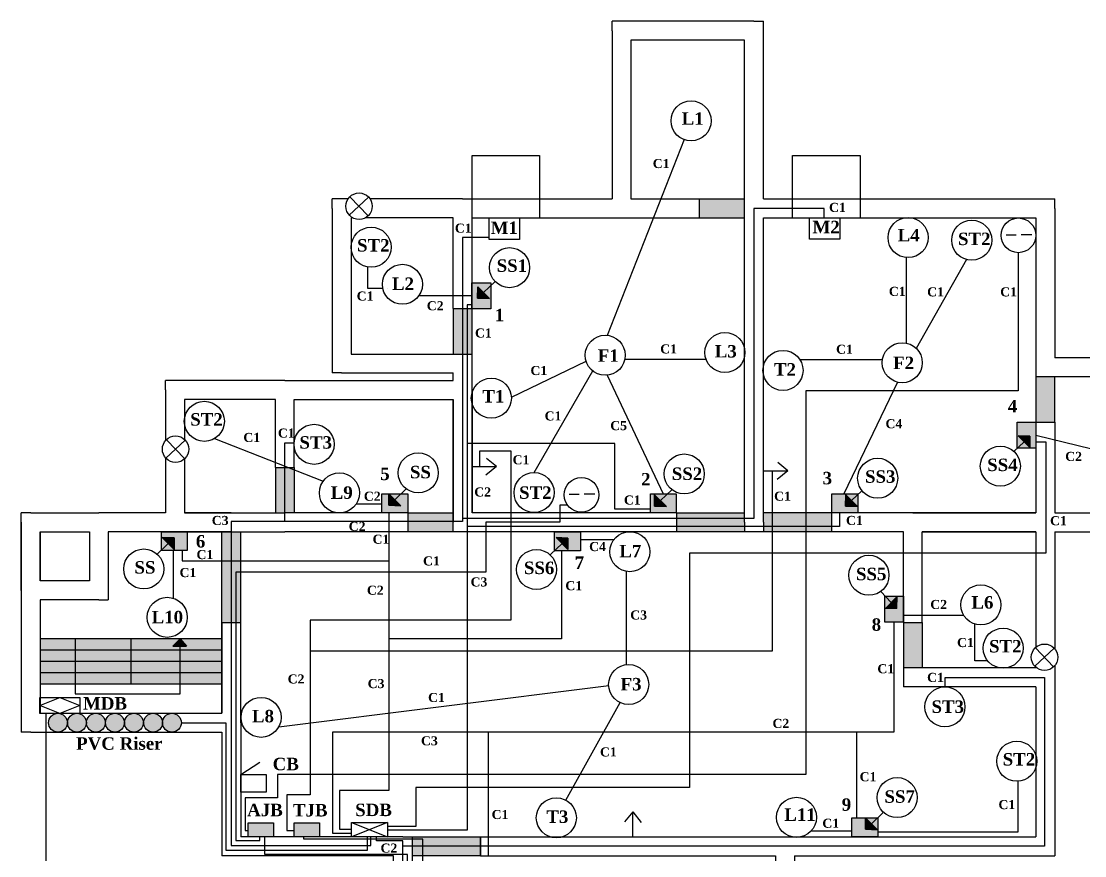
# Model space of a CAD drawing. Header units: inches. Extents: x 2486 to 5464, y -1217 to 422.
# Drawn here: x 3855 to 4417, y -855 to -414 of the extents above; entities that cross this region are included whole.
import ezdxf

# ---------------------------------------------------------------- set-up
doc = ezdxf.new("R2010")
doc.units = ezdxf.units.IN
doc.header["$MEASUREMENT"] = 0

msp = doc.modelspace()

# ---------------------------------------------------------------- hatches: boundary and pattern name
h = msp.add_hatch(color=256)
h.set_gradient(color2=(105, 105, 105), one_color=1, tint=0.41, name='CYLINDER')
h.paths.add_polyline_path([(4237.55, -517.53), (4237.55, -512.53), (4237.55, -507.53), (4213.55, -507.53), (4213.55, -517.53)])
h = msp.add_hatch(color=256)
h.set_gradient(color1=(91, 89, 95), color2=(56, 54, 58), one_color=1, tint=0.22, name='CYLINDER')
h.paths.add_polyline_path([(4093.49, -551.89), (4093.49, -565.59), (4103.4, -565.59), (4103.4, -551.89)])
h = msp.add_hatch(color=256)
h.set_gradient(color1=(189, 189, 189), one_color=1, tint=1, name='CYLINDER')
h.paths.add_polyline_path([(4093.49, -551.89), (4093.49, -565.59), (4103.4, -565.59), (4103.4, -551.89)])
h = msp.add_hatch(color=256)
h.set_gradient(color1=(189, 189, 189), color2=(207, 207, 207), one_color=1, tint=0.81, name='CYLINDER')
h.paths.add_polyline_path([(4103.4, -551.89), (4093.49, -551.89), (4093.49, -565.59), (4103.4, -565.59)])
h = msp.add_hatch(color=256)
h.set_gradient(color1=(161, 161, 161), color2=(105, 105, 105), one_color=1, tint=0.41, name='CYLINDER')
h.paths.add_polyline_path([(4093.49, -551.89), (4093.49, -565.59), (4103.4, -565.59), (4103.4, -551.89)])
h = msp.add_hatch(color=256)
h.set_gradient(color1=(161, 161, 161), color2=(158, 158, 158), one_color=1, tint=0.62, name='CYLINDER')
h.paths.add_polyline_path([(4093.49, -565.59), (4103.4, -565.59), (4103.4, -551.89), (4093.49, -551.89)])
h = msp.add_hatch(color=256)
h.set_gradient(color2=(0, 0, 0), one_color=1)
h.paths.add_polyline_path([(4096.54, -553.94), (4096.49, -559.99), (4102.8, -560.2)])
h = msp.add_hatch(color=256)
h.set_gradient(color2=(105, 105, 105), one_color=1, tint=0.41, name='CYLINDER')
h.paths.add_polyline_path([(4093.55, -565.53), (4083.55, -565.53), (4083.55, -589.53), (4088.55, -589.53), (4093.55, -589.53)])
h = msp.add_hatch(color=256)
h.set_gradient(color2=(105, 105, 105), one_color=1, tint=0.41, name='CYLINDER')
h.paths.add_polyline_path([(4391.55, -625.53), (4401.55, -625.53), (4401.55, -601.53), (4396.55, -601.53), (4391.55, -601.53)])
h = msp.add_hatch(color=256)
h.set_gradient(color1=(91, 89, 95), color2=(56, 54, 58), one_color=1, tint=0.22, name='CYLINDER')
h.paths.add_polyline_path([(4381.68, -625.61), (4381.68, -639.31), (4391.59, -639.31), (4391.59, -625.61)])
h = msp.add_hatch(color=256)
h.set_gradient(color1=(189, 189, 189), one_color=1, tint=1, name='CYLINDER')
h.paths.add_polyline_path([(4381.68, -625.61), (4381.68, -639.31), (4391.59, -639.31), (4391.59, -625.61)])
h = msp.add_hatch(color=256)
h.set_gradient(color1=(189, 189, 189), color2=(207, 207, 207), one_color=1, tint=0.81, name='CYLINDER')
h.paths.add_polyline_path([(4391.59, -625.61), (4381.68, -625.61), (4381.68, -639.31), (4391.59, -639.31)])
h = msp.add_hatch(color=256)
h.set_gradient(color1=(161, 161, 161), color2=(105, 105, 105), one_color=1, tint=0.41, name='CYLINDER')
h.paths.add_polyline_path([(4381.68, -625.61), (4381.68, -639.31), (4391.59, -639.31), (4391.59, -625.61)])
h = msp.add_hatch(color=256)
h.set_gradient(color1=(161, 161, 161), color2=(158, 158, 158), one_color=1, tint=0.62, name='CYLINDER')
h.paths.add_polyline_path([(4381.68, -639.31), (4391.59, -639.31), (4391.59, -625.61), (4381.68, -625.61)])
h = msp.add_hatch(color=256)
h.set_gradient(color2=(0, 0, 0), one_color=1)
h.paths.add_polyline_path([(4388.39, -639.02), (4388.44, -632.96), (4382.13, -632.76)])
h = msp.add_hatch(color=256)
h.set_gradient(color2=(105, 105, 105), one_color=1, tint=0.41, name='CYLINDER')
h.paths.add_polyline_path([(3989.55, -673.53), (3994.55, -673.53), (3999.55, -673.53), (3999.55, -649.53), (3989.55, -649.53)])
h = msp.add_hatch(color=256)
h.set_gradient(color1=(91, 89, 95), color2=(56, 54, 58), one_color=1, tint=0.22, name='CYLINDER')
h.paths.add_polyline_path([(4059.58, -663.54), (4045.89, -663.54), (4045.89, -673.45), (4059.58, -673.45)])
h = msp.add_hatch(color=256)
h.set_gradient(color1=(189, 189, 189), one_color=1, tint=1, name='CYLINDER')
h.paths.add_polyline_path([(4059.58, -663.54), (4045.89, -663.54), (4045.89, -673.45), (4059.58, -673.45)])
h = msp.add_hatch(color=256)
h.set_gradient(color1=(189, 189, 189), color2=(207, 207, 207), one_color=1, tint=0.81, name='CYLINDER')
h.paths.add_polyline_path([(4059.58, -673.45), (4059.58, -663.54), (4045.89, -663.54), (4045.89, -673.45)])
h = msp.add_hatch(color=256)
h.set_gradient(color1=(161, 161, 161), color2=(105, 105, 105), one_color=1, tint=0.41, name='CYLINDER')
h.paths.add_polyline_path([(4059.58, -663.54), (4045.89, -663.54), (4045.89, -673.45), (4059.58, -673.45)])
h = msp.add_hatch(color=256)
h.set_gradient(color1=(161, 161, 161), color2=(158, 158, 158), one_color=1, tint=0.62, name='CYLINDER')
h.paths.add_polyline_path([(4045.89, -663.54), (4045.89, -673.45), (4059.58, -673.45), (4059.58, -663.54)])
h = msp.add_hatch(color=256)
h.set_gradient(color2=(0, 0, 0), one_color=1)
h.paths.add_polyline_path([(4049.57, -663.48), (4049.53, -669.54), (4055.84, -669.75)])
h = msp.add_hatch(color=256)
h.set_gradient(color1=(91, 89, 95), color2=(56, 54, 58), one_color=1, tint=0.22, name='CYLINDER')
h.paths.add_polyline_path([(4201.48, -663.54), (4187.79, -663.54), (4187.79, -673.45), (4201.48, -673.45)])
h = msp.add_hatch(color=256)
h.set_gradient(color1=(189, 189, 189), one_color=1, tint=1, name='CYLINDER')
h.paths.add_polyline_path([(4201.48, -663.54), (4187.79, -663.54), (4187.79, -673.45), (4201.48, -673.45)])
h = msp.add_hatch(color=256)
h.set_gradient(color1=(189, 189, 189), color2=(207, 207, 207), one_color=1, tint=0.81, name='CYLINDER')
h.paths.add_polyline_path([(4201.48, -673.45), (4201.48, -663.54), (4187.79, -663.54), (4187.79, -673.45)])
h = msp.add_hatch(color=256)
h.set_gradient(color1=(161, 161, 161), color2=(105, 105, 105), one_color=1, tint=0.41, name='CYLINDER')
h.paths.add_polyline_path([(4201.48, -663.54), (4187.79, -663.54), (4187.79, -673.45), (4201.48, -673.45)])
h = msp.add_hatch(color=256)
h.set_gradient(color1=(161, 161, 161), color2=(158, 158, 158), one_color=1, tint=0.62, name='CYLINDER')
h.paths.add_polyline_path([(4187.79, -663.54), (4187.79, -673.45), (4201.48, -673.45), (4201.48, -663.54)])
h = msp.add_hatch(color=256)
h.set_gradient(color2=(0, 0, 0), one_color=1)
h.paths.add_polyline_path([(4190.04, -663.96), (4189.99, -670.02), (4196.31, -670.22)])
h = msp.add_hatch(color=256)
h.set_gradient(color1=(91, 89, 95), color2=(56, 54, 58), one_color=1, tint=0.22, name='CYLINDER')
h.paths.add_polyline_path([(4297.42, -663.54), (4283.72, -663.54), (4283.72, -673.45), (4297.42, -673.45)])
h = msp.add_hatch(color=256)
h.set_gradient(color1=(189, 189, 189), one_color=1, tint=1, name='CYLINDER')
h.paths.add_polyline_path([(4297.42, -663.54), (4283.72, -663.54), (4283.72, -673.45), (4297.42, -673.45)])
h = msp.add_hatch(color=256)
h.set_gradient(color1=(189, 189, 189), color2=(207, 207, 207), one_color=1, tint=0.81, name='CYLINDER')
h.paths.add_polyline_path([(4297.42, -673.45), (4297.42, -663.54), (4283.72, -663.54), (4283.72, -673.45)])
h = msp.add_hatch(color=256)
h.set_gradient(color1=(161, 161, 161), color2=(105, 105, 105), one_color=1, tint=0.41, name='CYLINDER')
h.paths.add_polyline_path([(4297.42, -663.54), (4283.72, -663.54), (4283.72, -673.45), (4297.42, -673.45)])
h = msp.add_hatch(color=256)
h.set_gradient(color1=(161, 161, 161), color2=(158, 158, 158), one_color=1, tint=0.62, name='CYLINDER')
h.paths.add_polyline_path([(4283.72, -663.54), (4283.72, -673.45), (4297.42, -673.45), (4297.42, -663.54)])
h = msp.add_hatch(color=256)
h.set_gradient(color2=(0, 0, 0), one_color=1)
h.paths.add_polyline_path([(4291.05, -663.93), (4291, -669.98), (4297.32, -670.19)])
h = msp.add_hatch(color=256)
h.set_gradient(color2=(105, 105, 105), one_color=1, tint=0.41, name='CYLINDER')
h.paths.add_polyline_path([(4059.55, -673.53), (4059.55, -683.53), (4083.55, -683.53), (4083.55, -678.53), (4083.55, -673.53)])
h = msp.add_hatch(color=256)
h.set_gradient(color2=(105, 105, 105), one_color=1, tint=0.41, name='CYLINDER')
h.paths.add_polyline_path([(4201.55, -673.53), (4201.55, -683.53), (4237.55, -683.53), (4237.55, -678.53), (4237.55, -673.53)])
h = msp.add_hatch(color=256)
h.set_gradient(color2=(105, 105, 105), one_color=1, tint=0.41, name='CYLINDER')
h.paths.add_polyline_path([(4247.55, -673.53), (4247.55, -678.53), (4247.55, -683.53), (4283.55, -683.53), (4283.55, -673.53)])
h = msp.add_hatch(color=256)
h.set_gradient(color1=(91, 89, 95), color2=(56, 54, 58), one_color=1, tint=0.22, name='CYLINDER')
h.paths.add_polyline_path([(3942.99, -683.58), (3929.3, -683.58), (3929.3, -693.49), (3942.99, -693.49)])
h = msp.add_hatch(color=256)
h.set_gradient(color1=(189, 189, 189), one_color=1, tint=1, name='CYLINDER')
h.paths.add_polyline_path([(3942.99, -683.58), (3929.3, -683.58), (3929.3, -693.49), (3942.99, -693.49)])
h = msp.add_hatch(color=256)
h.set_gradient(color1=(189, 189, 189), color2=(207, 207, 207), one_color=1, tint=0.81, name='CYLINDER')
h.paths.add_polyline_path([(3942.99, -693.49), (3942.99, -683.58), (3929.3, -683.58), (3929.3, -693.49)])
h = msp.add_hatch(color=256)
h.set_gradient(color1=(161, 161, 161), color2=(105, 105, 105), one_color=1, tint=0.41, name='CYLINDER')
h.paths.add_polyline_path([(3942.99, -683.58), (3929.3, -683.58), (3929.3, -693.49), (3942.99, -693.49)])
h = msp.add_hatch(color=256)
h.set_gradient(color1=(161, 161, 161), color2=(158, 158, 158), one_color=1, tint=0.62, name='CYLINDER')
h.paths.add_polyline_path([(3929.3, -683.58), (3929.3, -693.49), (3942.99, -693.49), (3942.99, -683.58)])
h = msp.add_hatch(color=256)
h.set_gradient(color2=(105, 105, 105), one_color=1, tint=0.41, name='CYLINDER')
h.paths.add_polyline_path([(3961.24, -731.53), (3971.24, -731.53), (3971.24, -683.53), (3961.24, -683.53)])
h = msp.add_hatch(color=256)
h.set_gradient(color1=(91, 89, 95), color2=(56, 54, 58), one_color=1, tint=0.22, name='CYLINDER')
h.paths.add_polyline_path([(4150.87, -683.66), (4137.18, -683.66), (4137.18, -693.57), (4150.87, -693.57)])
h = msp.add_hatch(color=256)
h.set_gradient(color1=(189, 189, 189), one_color=1, tint=1, name='CYLINDER')
h.paths.add_polyline_path([(4150.87, -683.66), (4137.18, -683.66), (4137.18, -693.57), (4150.87, -693.57)])
h = msp.add_hatch(color=256)
h.set_gradient(color1=(189, 189, 189), color2=(207, 207, 207), one_color=1, tint=0.81, name='CYLINDER')
h.paths.add_polyline_path([(4150.87, -693.57), (4150.87, -683.66), (4137.18, -683.66), (4137.18, -693.57)])
h = msp.add_hatch(color=256)
h.set_gradient(color1=(161, 161, 161), color2=(105, 105, 105), one_color=1, tint=0.41, name='CYLINDER')
h.paths.add_polyline_path([(4150.87, -683.66), (4137.18, -683.66), (4137.18, -693.57), (4150.87, -693.57)])
h = msp.add_hatch(color=256)
h.set_gradient(color1=(161, 161, 161), color2=(158, 158, 158), one_color=1, tint=0.62, name='CYLINDER')
h.paths.add_polyline_path([(4137.18, -683.66), (4137.18, -693.57), (4150.87, -693.57), (4150.87, -683.66)])
h = msp.add_hatch(color=256)
h.set_gradient(color2=(0, 0, 0), one_color=1)
h.paths.add_polyline_path([(3936.01, -692.89), (3936.06, -686.83), (3929.74, -686.63)])
h = msp.add_hatch(color=256)
h.set_gradient(color2=(0, 0, 0), one_color=1)
h.paths.add_polyline_path([(4144.18, -692.91), (4144.23, -686.85), (4137.91, -686.65)])
h = msp.add_hatch(color=256)
h.set_gradient(color1=(91, 89, 95), color2=(56, 54, 58), one_color=1, tint=0.22, name='CYLINDER')
h.paths.add_polyline_path([(4311.76, -717.66), (4311.76, -731.36), (4321.67, -731.36), (4321.67, -717.66)])
h = msp.add_hatch(color=256)
h.set_gradient(color1=(189, 189, 189), one_color=1, tint=1, name='CYLINDER')
h.paths.add_polyline_path([(4311.76, -717.66), (4311.76, -731.36), (4321.67, -731.36), (4321.67, -717.66)])
h = msp.add_hatch(color=256)
h.set_gradient(color1=(189, 189, 189), color2=(207, 207, 207), one_color=1, tint=0.81, name='CYLINDER')
h.paths.add_polyline_path([(4321.67, -717.66), (4311.76, -717.66), (4311.76, -731.36), (4321.67, -731.36)])
h = msp.add_hatch(color=256)
h.set_gradient(color1=(161, 161, 161), color2=(105, 105, 105), one_color=1, tint=0.41, name='CYLINDER')
h.paths.add_polyline_path([(4311.76, -717.66), (4311.76, -731.36), (4321.67, -731.36), (4321.67, -717.66)])
h = msp.add_hatch(color=256)
h.set_gradient(color1=(161, 161, 161), color2=(158, 158, 158), one_color=1, tint=0.62, name='CYLINDER')
h.paths.add_polyline_path([(4311.76, -731.36), (4321.67, -731.36), (4321.67, -717.66), (4311.76, -717.66)])
h = msp.add_hatch(color=256)
h.set_gradient(color2=(0, 0, 0), one_color=1)
h.paths.add_polyline_path([(4312.04, -724.12), (4318.09, -724.16), (4318.3, -717.85)])
h = msp.add_hatch(color=256)
h.set_gradient(color2=(105, 105, 105), one_color=1, tint=0.41, name='CYLINDER')
h.paths.add_polyline_path([(4331.55, -731.53), (4321.55, -731.53), (4321.55, -755.53), (4326.55, -755.53), (4331.55, -755.53)])
h = msp.add_hatch(color=256)
h.set_gradient(color1=(137, 29, 226), color2=(217, 183, 246), one_color=1, tint=0.84, name='CYLINDER')
h.paths.add_polyline_path([(3883.74, -746.21), (3883.74, -740.21), (3865.24, -740.21), (3865.24, -746.21)])
h.paths.add_polyline_path([(3913.24, -746.21), (3913.24, -740.21), (3883.74, -740.21), (3883.74, -746.21)])
h.paths.add_polyline_path([(3939.16, -746.21), (3939.16, -744.11), (3935.29, -744.11), (3939.16, -740.21), (3913.24, -740.21), (3913.24, -746.21)])
h.paths.add_polyline_path([(3961.24, -746.21), (3961.24, -740.21), (3939.16, -740.21), (3942.67, -744.11), (3939.16, -744.11), (3939.16, -746.21)])
h = msp.add_hatch(color=256)
h.set_gradient(color2=(0, 0, 0), one_color=1)
h.paths.add_polyline_path([(3939.16, -744.11), (3939.16, -740.21), (3935.29, -744.11)])
h = msp.add_hatch(color=256)
h.set_gradient(color2=(0, 0, 0), one_color=1)
h.paths.add_polyline_path([(3939.16, -744.11), (3942.67, -744.11), (3939.16, -740.21)])
h = msp.add_hatch(color=256)
h.set_gradient(color1=(137, 29, 226), color2=(217, 183, 246), one_color=1, tint=0.84, name='CYLINDER')
h.paths.add_polyline_path([(3913.24, -752.21), (3913.24, -746.21), (3883.74, -746.21), (3883.74, -752.21)])
h.paths.add_polyline_path([(3883.74, -752.21), (3883.74, -746.21), (3865.24, -746.21), (3865.24, -752.21)])
h.paths.add_polyline_path([(3939.16, -752.21), (3939.16, -746.21), (3913.24, -746.21), (3913.24, -752.21)])
h.paths.add_polyline_path([(3961.24, -752.21), (3961.24, -746.21), (3939.16, -746.21), (3939.16, -752.21)])
h = msp.add_hatch(color=256)
h.set_gradient(color1=(137, 29, 226), color2=(217, 183, 246), one_color=1, tint=0.84, name='CYLINDER')
h.paths.add_polyline_path([(3865.24, -752.21), (3865.24, -758.21), (3883.74, -758.21), (3883.74, -752.21)])
h.paths.add_polyline_path([(3883.74, -752.21), (3883.74, -758.21), (3913.24, -758.21), (3913.24, -752.21)])
h.paths.add_polyline_path([(3913.24, -752.21), (3913.24, -758.21), (3939.16, -758.21), (3939.16, -752.21)])
h.paths.add_polyline_path([(3961.24, -758.21), (3961.24, -752.21), (3939.16, -752.21), (3939.16, -758.21)])
h = msp.add_hatch(color=256)
h.set_gradient(color1=(137, 29, 226), color2=(217, 183, 246), one_color=1, tint=0.84, name='CYLINDER')
h.paths.add_polyline_path([(3865.24, -758.21), (3865.24, -764.21), (3883.74, -764.21), (3883.74, -758.21)])
h.paths.add_polyline_path([(3883.74, -758.21), (3883.74, -764.21), (3913.24, -764.21), (3913.24, -758.21)])
h.paths.add_polyline_path([(3913.24, -758.21), (3913.24, -764.21), (3939.16, -764.21), (3939.16, -758.21)])
h.paths.add_polyline_path([(3961.24, -764.21), (3961.24, -758.21), (3939.16, -758.21), (3939.16, -764.21)])
h = msp.add_hatch(color=0)
h.set_gradient(color1=(251, 14, 220), color2=(254, 185, 245), one_color=1, tint=0.86, name='CYLINDER')
h.paths.add_polyline_path([(3869.65, -784.53, 1), (3879.62, -784.53, 0.352335), (3875.71, -779.66), (3873.57, -779.66, 0.352335)])
h = msp.add_hatch(color=0)
h.set_gradient(color1=(251, 14, 220), color2=(254, 185, 245), one_color=1, tint=0.86, name='CYLINDER')
h.paths.add_polyline_path([(3889.66, -784.53, 0.352335), (3885.75, -779.66), (3883.61, -779.66, 0.352335), (3879.69, -784.53, 1)])
h = msp.add_hatch(color=0)
h.set_gradient(color1=(251, 14, 220), color2=(254, 185, 245), one_color=1, tint=0.86, name='CYLINDER')
h.paths.add_polyline_path([(3899.67, -784.53, 1), (3889.7, -784.53, 1)])
h = msp.add_hatch(color=0)
h.set_gradient(color1=(251, 14, 220), color2=(254, 185, 245), one_color=1, tint=0.86, name='CYLINDER')
h.paths.add_polyline_path([(3909.74, -784.53, 1), (3899.77, -784.53, 1)])
h = msp.add_hatch(color=0)
h.set_gradient(color1=(251, 14, 220), color2=(254, 185, 245), one_color=1, tint=0.86, name='CYLINDER')
h.paths.add_polyline_path([(3919.78, -784.53, 1), (3909.81, -784.53, 1)])
h = msp.add_hatch(color=0)
h.set_gradient(color1=(251, 14, 220), color2=(254, 185, 245), one_color=1, tint=0.86, name='CYLINDER')
h.paths.add_polyline_path([(3929.88, -784.53, 1), (3919.91, -784.53, 1)])
h = msp.add_hatch(color=0)
h.set_gradient(color1=(251, 14, 220), color2=(254, 185, 245), one_color=1, tint=0.86, name='CYLINDER')
h.paths.add_polyline_path([(3939.88, -784.53, 1), (3929.91, -784.53, 1)])
h = msp.add_hatch(color=256)
h.set_gradient(color1=(153, 153, 0), color2=(143, 143, 0), one_color=1, tint=0.28)
h.paths.add_polyline_path([(3975.16, -844.94), (3988.49, -844.94), (3988.49, -837.57), (3975.16, -837.57)])
h = msp.add_hatch(color=256)
h.set_gradient(color1=(28, 233, 229), color2=(46, 234, 231), one_color=1, tint=0.55)
h.paths.add_polyline_path([(3975.16, -837.57), (3975.16, -844.94), (3988.49, -844.94), (3988.49, -837.57)])
h = msp.add_hatch(color=256)
h.set_gradient(color1=(153, 153, 0), color2=(143, 143, 0), one_color=1, tint=0.28)
h.paths.add_polyline_path([(3999.48, -844.91), (4012.81, -844.91), (4012.81, -837.54), (3999.48, -837.54)])
h = msp.add_hatch(color=256)
h.set_gradient(color1=(153, 153, 0), color2=(143, 143, 0), one_color=1, tint=0.28)
h.paths.add_polyline_path([(3999.48, -844.91), (4012.81, -844.91), (4012.81, -837.54), (3999.48, -837.54)])
h = msp.add_hatch(color=256)
h.set_gradient(color1=(91, 89, 95), color2=(56, 54, 58), one_color=1, tint=0.22, name='CYLINDER')
h.paths.add_polyline_path([(4307.97, -834.9), (4294.27, -834.9), (4294.27, -844.81), (4307.97, -844.81)])
h = msp.add_hatch(color=256)
h.set_gradient(color1=(189, 189, 189), one_color=1, tint=1, name='CYLINDER')
h.paths.add_polyline_path([(4307.97, -834.9), (4294.27, -834.9), (4294.27, -844.81), (4307.97, -844.81)])
h = msp.add_hatch(color=256)
h.set_gradient(color1=(189, 189, 189), color2=(207, 207, 207), one_color=1, tint=0.81, name='CYLINDER')
h.paths.add_polyline_path([(4307.97, -844.81), (4307.97, -834.9), (4294.27, -834.9), (4294.27, -844.81)])
h = msp.add_hatch(color=256)
h.set_gradient(color1=(161, 161, 161), color2=(105, 105, 105), one_color=1, tint=0.41, name='CYLINDER')
h.paths.add_polyline_path([(4307.97, -834.9), (4294.27, -834.9), (4294.27, -844.81), (4307.97, -844.81)])
h = msp.add_hatch(color=256)
h.set_gradient(color1=(161, 161, 161), color2=(158, 158, 158), one_color=1, tint=0.62, name='CYLINDER')
h.paths.add_polyline_path([(4294.27, -834.9), (4294.27, -844.81), (4307.97, -844.81), (4307.97, -834.9)])
h = msp.add_hatch(color=256)
h.set_gradient(color2=(0, 0, 0), one_color=1)
h.paths.add_polyline_path([(4301.6, -834.85), (4301.55, -840.91), (4307.87, -841.11)])
h = msp.add_hatch(color=256)
h.set_gradient(color2=(105, 105, 105), one_color=1, tint=0.41, name='CYLINDER')
h.paths.add_polyline_path([(4062.01, -844.88), (4062.01, -854.88), (4098.01, -854.88), (4098.01, -844.88)])

# ---------------------------------------------------------------- linework, layer by layer
for p, q in [((4172.55, -413.53), (4167.55, -413.53)), ((4167.55, -418.53), (4167.55, -413.53)), ((4242.55, -413.53), (4172.55, -413.53)), ((4242.55, -413.53), (4247.55, -413.53)), ((4247.55, -418.53), (4247.55, -413.53)), ((4167.55, -418.53), (4167.55, -507.53)), ((4247.55, -507.53), (4247.55, -418.53)), ((4237.55, -423.53), (4177.55, -423.53)), ((4177.55, -423.53), (4177.55, -507.53)), ((4237.55, -512.53), (4237.55, -423.53)), ((4093.55, -517.53), (4093.55, -484.57)), ((4093.55, -484.57), (4129.17, -484.57)), ((4129.17, -484.57), (4129.17, -517.53)), ((4262.99, -517.53), (4262.99, -484.57)), ((4262.99, -484.57), (4298.61, -484.57)), ((4298.61, -484.57), (4298.61, -517.53)), ((4024.55, -507.53), (4019.55, -507.53)), ((4019.55, -512.53), (4019.55, -507.53)), ((4027.94, -507.53), (4024.55, -507.53)), ((4038.85, -506.53), (4028.62, -516.05)), ((4028.93, -506.33), (4038.59, -516.42)), ((4088.55, -507.53), (4039.64, -507.53)), ((4088.55, -507.53), (4167.55, -507.53)), ((4177.55, -507.53), (4213.55, -507.53)), ((4177.55, -507.53), (4213.55, -507.53)), ((4213.55, -507.53), (4213.55, -517.53)), ((4213.55, -507.53), (4237.55, -507.53)), ((4247.55, -507.53), (4396.55, -507.53)), ((4396.55, -507.53), (4401.55, -507.53)), ((4401.55, -512.53), (4401.55, -507.53)), ((4019.55, -512.53), (4019.55, -594.53)), ((4237.55, -678.53), (4237.55, -512.53)), ((4401.55, -512.53), (4401.55, -591.53)), ((4030.53, -517.53), (4029.55, -517.53)), ((4029.55, -517.53), (4029.55, -589.53)), ((4083.55, -517.53), (4037.04, -517.53)), ((4083.55, -565.53), (4083.55, -517.53)), ((4083.55, -565.53), (4083.55, -517.53)), ((4093.55, -517.53), (4213.55, -517.53)), ((4093.55, -565.53), (4093.55, -517.53)), ((4093.55, -565.53), (4093.55, -517.53)), ((4118.56, -517.54), (4118.56, -528.88)), ((4172.55, -517.53), (4213.55, -517.53)), ((4213.55, -517.53), (4237.55, -517.53)), ((4247.55, -517.53), (4391.55, -517.53)), ((4247.55, -678.53), (4247.55, -517.53)), ((4287.96, -517.52), (4287.96, -528.87)), ((4391.55, -517.53), (4391.55, -601.53)), ((4375.79, -526.44), (4381.15, -526.44)), ((4389.36, -526.44), (4383.83, -526.44)), ((4093.49, -551.89), (4103.4, -551.89)), ((4096.49, -559.99), (4096.54, -553.94)), ((4096.54, -553.94), (4102.8, -560.2)), ((4105.63, -551.35), (4099.63, -557.03)), ((4096.49, -559.99), (4102.8, -560.2)), ((4083.55, -565.53), (4093.55, -565.53)), ((4083.55, -565.53), (4083.55, -589.53)), ((4093.55, -589.53), (4093.55, -565.53)), ((4029.55, -589.53), (4088.55, -589.53)), ((4088.55, -589.53), (4093.55, -589.53)), ((4093.55, -673.53), (4093.55, -589.53)), ((4093.55, -594.53), (4093.55, -589.53)), ((4019.55, -594.53), (4019.55, -599.53)), ((4445.12, -591.53), (4401.55, -591.53)), ((4024.55, -599.53), (4019.55, -599.53)), ((4024.55, -599.53), (4083.55, -599.53)), ((4083.55, -603.53), (4083.55, -599.53)), ((4391.55, -596.53), (4391.55, -601.53)), ((3936.55, -603.53), (3931.55, -603.53)), ((3931.55, -608.53), (3931.55, -603.53)), ((3994.55, -603.53), (3936.55, -603.53)), ((3994.55, -603.53), (3999.05, -603.53)), ((3999.05, -603.53), (4009.76, -603.53)), ((4009.76, -603.53), (4083.55, -603.53)), ((4396.55, -601.53), (4391.55, -601.53)), ((4391.55, -601.53), (4391.55, -625.53)), ((4446.52, -601.53), (4396.55, -601.53)), ((4401.55, -625.53), (4401.55, -601.53)), ((3931.55, -608.53), (3931.55, -635.27)), ((4093.55, -608.53), (4093.55, -673.53)), ((3989.55, -613.53), (3941.55, -613.53)), ((3941.55, -613.53), (3941.55, -634.72)), ((3989.55, -649.53), (3989.55, -613.53)), ((3999.55, -613.53), (4000.11, -613.53)), ((3999.55, -649.53), (3999.55, -613.53)), ((4000.11, -613.53), (4008.7, -613.53)), ((4008.7, -613.53), (4083.55, -613.53)), ((4083.55, -678.53), (4083.55, -613.53)), ((4083.55, -613.53), (4083.55, -678.53)), ((4381.68, -625.61), (4391.59, -625.61)), ((4391.55, -625.53), (4391.55, -673.53)), ((4391.55, -625.53), (4391.55, -673.53)), ((4391.55, -625.53), (4401.55, -625.53)), ((4401.55, -625.53), (4401.55, -673.53)), ((4401.55, -625.53), (4401.55, -673.53)), ((3941.88, -635.05), (3931.65, -644.56)), ((3931.96, -634.84), (3941.63, -644.93)), ((4388.39, -639.02), (4382.13, -632.76)), ((4388.44, -632.96), (4382.13, -632.76)), ((4388.44, -632.96), (4388.39, -639.02)), ((4379.93, -641.01), (4385.3, -635.93)), ((3931.55, -644.45), (3931.55, -673.53)), ((3941.55, -645), (3941.55, -673.53)), ((4106.48, -649.06), (4101.23, -644.72)), ((3989.55, -649.53), (3999.55, -649.53)), ((3989.55, -649.53), (3989.55, -673.53)), ((3999.55, -649.53), (3999.55, -673.53)), ((4093.55, -649.06), (4106.48, -649.06)), ((4106.48, -649.06), (4100.86, -653.58)), ((4247.55, -651.3), (4260.48, -651.3)), ((4260.48, -651.3), (4254.86, -655.82)), ((4260.48, -651.3), (4255.23, -646.96)), ((4058.67, -660.89), (4052.67, -666.57)), ((4199.14, -661.37), (4193.13, -667.05)), ((4299.64, -661.82), (4294.14, -667.01)), ((4049.53, -669.54), (4049.57, -663.48)), ((4049.57, -663.48), (4055.84, -669.75)), ((4059.58, -663.54), (4059.58, -673.45)), ((4144.83, -663.7), (4150.2, -663.7)), ((4158.41, -663.7), (4152.88, -663.7)), ((4189.99, -670.02), (4190.04, -663.96)), ((4190.04, -663.96), (4196.31, -670.22)), ((4201.48, -663.54), (4201.48, -673.45)), ((4291, -669.98), (4291.05, -663.93)), ((4291.05, -663.93), (4297.32, -670.19)), ((4297.42, -663.54), (4297.42, -673.45)), ((3855.24, -678.53), (3855.24, -673.53)), ((3860.24, -673.53), (3855.24, -673.53)), ((3860.24, -673.53), (3896.24, -673.53)), ((3931.55, -673.53), (3896.24, -673.53)), ((3941.55, -673.53), (3994.55, -673.53)), ((3966.24, -673.53), (3941.55, -673.53)), ((4059.55, -673.53), (3994.55, -673.53)), ((4049.53, -669.54), (4055.84, -669.75)), ((4059.55, -673.53), (4059.55, -683.53)), ((4059.55, -673.53), (4083.55, -673.53)), ((4201.55, -673.53), (4093.55, -673.53)), ((4189.99, -670.02), (4196.31, -670.22)), ((4201.55, -673.53), (4201.55, -683.53)), ((4201.55, -673.53), (4237.55, -673.53)), ((4283.55, -673.53), (4247.55, -673.53)), ((4391.55, -673.53), (4283.55, -673.53)), ((4283.55, -673.53), (4283.55, -683.53)), ((4291, -669.98), (4297.32, -670.19)), ((4326.55, -673.53), (4391.55, -673.53)), ((4401.55, -673.53), (4455.55, -673.53)), ((3855.24, -678.53), (3855.24, -784.53)), ((3855.24, -714.53), (3855.24, -678.53)), ((4083.55, -683.53), (4083.55, -678.53)), ((4237.55, -678.53), (4237.55, -683.53)), ((4247.55, -678.53), (4247.55, -683.53)), ((3865.24, -683.53), (3865.24, -709.53)), ((3865.24, -709.53), (3865.24, -683.53)), ((3865.24, -683.53), (3891.24, -683.53)), ((3891.24, -683.53), (3891.24, -709.53)), ((3966.24, -683.53), (3901.24, -683.53)), ((3901.24, -683.53), (3901.24, -714.53)), ((3936.55, -683.53), (3994.55, -683.53)), ((3942.99, -683.58), (3942.99, -693.49)), ((3961.24, -731.53), (3961.24, -683.53)), ((3971.24, -731.53), (3971.24, -683.53)), ((4059.55, -683.53), (3994.55, -683.53)), ((4083.55, -683.53), (4059.55, -683.53)), ((4088.55, -683.53), (4083.55, -683.53)), ((4201.55, -683.53), (4088.55, -683.53)), ((4150.87, -683.66), (4150.87, -693.57)), ((4237.55, -683.53), (4201.55, -683.53)), ((4242.91, -683.53), (4237.55, -683.53)), ((4283.55, -683.53), (4242.91, -683.53)), ((4321.55, -683.53), (4283.55, -683.53)), ((4321.55, -731.53), (4321.55, -683.53)), ((4391.55, -683.53), (4331.55, -683.53)), ((4331.55, -731.53), (4331.55, -683.53)), ((4331.55, -683.53), (4391.55, -683.53)), ((4391.55, -683.53), (4391.55, -744.68)), ((4401.55, -683.53), (4401.55, -745.5)), ((4401.55, -683.53), (4460.55, -683.53)), ((3927.06, -695.34), (3932.92, -689.8)), ((3936.01, -692.89), (3929.74, -686.63)), ((3936.06, -686.83), (3929.74, -686.63)), ((3936.06, -686.83), (3936.01, -692.89)), ((4135.08, -695.5), (4141.09, -689.82)), ((4144.18, -692.91), (4137.91, -686.65)), ((4144.23, -686.85), (4137.91, -686.65)), ((4144.23, -686.85), (4144.18, -692.91)), ((3891.24, -709.53), (3865.24, -709.53)), ((3865.24, -719.53), (3865.24, -779.53)), ((3896.24, -719.53), (3865.24, -719.53)), ((3896.24, -719.53), (3901.24, -719.53)), ((3901.24, -714.53), (3901.24, -719.53)), ((4309.55, -715.12), (4315.13, -721.02)), ((4311.76, -717.66), (4321.67, -717.66)), ((4312.04, -724.12), (4318.3, -717.85)), ((4318.09, -724.16), (4318.3, -717.85)), ((4318.09, -724.16), (4312.04, -724.12)), ((3961.24, -731.53), (3961.24, -779.53)), ((3961.24, -731.53), (3961.24, -779.53)), ((3961.24, -779.53), (3961.24, -731.53)), ((3961.24, -731.53), (3971.24, -731.53)), ((3971.24, -784.53), (3971.24, -731.53)), ((4321.55, -731.53), (4331.55, -731.53)), ((4321.55, -731.53), (4321.55, -765.53)), ((4331.55, -731.53), (4331.55, -755.53)), ((3961.24, -740.21), (3865.24, -740.21)), ((3883.74, -740.21), (3883.74, -769.19)), ((3913.24, -740.21), (3913.24, -764.21)), ((3939.16, -740.21), (3935.29, -744.11)), ((3939.16, -769.19), (3939.16, -740.21)), ((3939.16, -740.21), (3942.67, -744.11)), ((3961.24, -746.21), (3865.24, -746.21)), ((3935.29, -744.11), (3942.67, -744.11)), ((4401.22, -745.12), (4390.98, -754.63)), ((4391.3, -744.91), (4400.96, -755.01)), ((3961.24, -752.21), (3865.24, -752.21)), ((3961.24, -758.21), (3865.24, -758.21)), ((4326.55, -755.53), (4321.55, -755.53)), ((4391.55, -755.53), (4326.55, -755.53)), ((4391.55, -755.19), (4391.55, -755.53)), ((4401.55, -754.37), (4401.55, -760.53)), ((3961.24, -764.21), (3865.24, -764.21)), ((4401.55, -760.59), (4401.55, -849.88)), ((3883.74, -769.19), (3939.16, -769.19)), ((4326.55, -765.53), (4321.55, -765.53)), ((4391.55, -765.53), (4326.55, -765.53)), ((4391.55, -765.53), (4391.55, -844.88)), ((3865.12, -775.43), (3875.69, -771.21)), ((3875.69, -779.66), (3865.12, -775.43)), ((3875.69, -771.21), (3886.27, -775.43)), ((3886.27, -775.43), (3875.69, -779.66)), ((3865.24, -779.53), (3961.24, -779.53)), ((3855.24, -784.53), (3855.24, -789.53)), ((3971.24, -784.59), (3971.24, -844.88)), ((3860.24, -789.53), (3855.24, -789.53)), ((3860.24, -789.53), (3961.24, -789.53)), ((3961.24, -789.53), (3961.24, -849.88)), ((3971.36, -811.91), (3981.4, -805.4)), ((4178.49, -831.74), (4174.15, -836.99)), ((4178.49, -844.77), (4178.49, -831.74)), ((4178.49, -831.74), (4183.01, -837.36)), ((4029.74, -837.23), (4048.92, -844.89)), ((4048.92, -837.23), (4029.74, -844.89)), ((4301.55, -840.91), (4301.6, -834.85)), ((4301.6, -834.85), (4307.87, -841.11)), ((4310.7, -832.26), (4304.69, -837.94)), ((4307.97, -834.9), (4307.97, -844.81)), ((4301.55, -840.91), (4307.87, -841.11)), ((4057.01, -844.88), (3971.24, -844.88)), ((4057.01, -844.88), (4062.01, -844.88)), ((4062.01, -854.88), (4062.01, -844.88)), ((4062.01, -844.88), (4098.01, -844.88)), ((4098.01, -844.88), (4259.01, -844.88)), ((4098.01, -854.88), (4098.01, -844.88)), ((4098.01, -844.88), (4098.01, -854.88)), ((4259.01, -844.88), (4391.55, -844.88)), ((3961.24, -849.88), (3961.24, -854.88)), ((4401.55, -849.88), (4401.55, -854.88)), ((3966.24, -854.88), (3961.24, -854.88)), ((4052.01, -854.88), (3966.24, -854.88)), ((4052.01, -1051.88), (4052.01, -854.88)), ((4062.01, -1046.88), (4062.01, -854.88)), ((4098.01, -854.88), (4062.01, -854.88)), ((4098.01, -854.88), (4254.01, -854.88)), ((4254.01, -854.88), (4254.01, -1046.88)), ((4264.01, -854.88), (4264.01, -1051.88)), ((4264.01, -854.88), (4396.55, -854.88)), ((4396.55, -854.88), (4401.55, -854.88))]:
    msp.add_line(p, q)
at = {"color": 1}
for p, q in [((4205.59, -476.12), (4164.93, -579.66)), ((4322.99, -538.48), (4322.99, -583.76)), ((4354.83, -539.51), (4328.38, -586.63)), ((4038.35, -543.48), (4038.35, -554.78)), ((4038.35, -554.78), (4046.32, -554.78)), ((4049.01, -554.78), (4049.03, -554.78)), ((4065.48, -558.57), (4093.55, -558.57)), ((4114.31, -612.44), (4153.78, -593.25)), ((4217.29, -592.49), (4174.25, -592.49)), ((4266.77, -592.42), (4310.47, -592.42)), ((4126.39, -652.22), (4157.29, -598.46)), ((4164.96, -600.73), (4194.6, -663.54)), ((4318.36, -604.42), (4290.1, -663.54)), ((3957.47, -634.21), (4014.86, -656.76)), ((4421.2, -639.88), (4391.55, -632.57)), ((4032.3, -668.77), (4045.89, -668.77)), ((4168.48, -687.74), (4150.87, -687.74)), ((3935.67, -718.73), (3935.67, -693.49)), ((4175.14, -753.81), (4175.14, -704.52)), ((4353.52, -727.86), (4321.55, -727.86)), ((4359.29, -751.82), (4359.29, -732.33)), ((4366.1, -751.82), (4359.29, -751.82)), ((3991.34, -786.68), (4165.75, -764.81)), ((4143.18, -825.55), (4171.85, -773.93)), ((3971.24, -784.59), (3971.24, -844.88)), ((4382.28, -842.17), (4382.28, -815.47)), ((4272.81, -841.78), (4294.27, -841.78)), ((4307.97, -842.17), (4382.28, -842.17))]:
    msp.add_line(p, q, dxfattribs=at)
at = {"color": 5}
for p, q in [((4279.58, -512.51), (4242.57, -512.51)), ((4242.57, -512.51), (4242.57, -676.61)), ((4279.58, -517.53), (4279.58, -512.51)), ((4102.49, -527.82), (4088.48, -527.82)), ((4088.48, -527.82), (4088.48, -678.19)), ((3999.55, -636.74), (3994.31, -636.74)), ((3994.31, -636.74), (3994.31, -678.19)), ((4088.48, -678.19), (3966.25, -678.19)), ((3966.25, -678.19), (3966.25, -849.54)), ((4242.57, -676.61), (4088.48, -676.61)), ((4343.69, -765.56), (4343.69, -760.55)), ((4343.69, -760.55), (4396.07, -760.55)), ((4396.07, -760.55), (4396.07, -849.83)), ((4040, -849.54), (4040, -844.88)), ((4043.08, -847.08), (4043.08, -844.88)), ((4057.01, -847.08), (4043.08, -847.08)), ((4057.01, -849.7), (4057.01, -847.08)), ((3966.25, -849.54), (4040, -849.54)), ((4057.01, -1051.61), (4057.01, -849.7)), ((4396.07, -849.83), (4057.01, -849.83))]:
    msp.add_line(p, q, dxfattribs=at)
at = {"color": 4}
for p, q in [((4382.13, -535.93), (4382.13, -609.01)), ((4382.13, -609.01), (4269.92, -609.01)), ((4269.92, -609.01), (4269.92, -811.89)), ((4144.01, -669.48), (4140.01, -669.48)), ((4140.01, -669.48), (4140.01, -678.53)), ((4140.01, -678.53), (4100.75, -678.53)), ((4100.75, -678.53), (4100.75, -704.89)), ((4100.75, -704.89), (3968.61, -704.89)), ((3968.61, -704.89), (3968.61, -846.88)), ((4269.92, -811.89), (3990.71, -811.89)), ((3990.71, -811.89), (3990.71, -824.21)), ((3990.71, -824.21), (3973.59, -824.21)), ((3973.59, -824.21), (3973.59, -841.6)), ((3973.59, -841.6), (3975.16, -841.6)), ((3968.61, -846.88), (3981.41, -846.88)), ((3981.41, -846.88), (3981.41, -844.88)), ((3983.96, -854.22), (3983.96, -844.88)), ((4059.41, -854.22), (3983.96, -854.22)), ((4059.41, -1020.29), (4059.41, -854.22))]:
    msp.add_line(p, q, dxfattribs=at)
at = {"color": 2}
for p, q in [((4093.55, -563.56), (4091.03, -563.56)), ((4091.03, -563.56), (4091.03, -841.46)), ((4169.06, -636.78), (4091.03, -636.78)), ((4169.06, -671.55), (4169.06, -636.78)), ((4391.55, -636.06), (4396.78, -636.06)), ((4396.78, -636.06), (4396.78, -694.89)), ((4049.47, -673.45), (4049.47, -820.47)), ((4187.79, -671.55), (4169.06, -671.55)), ((4287.79, -673.45), (4287.79, -680.72)), ((4287.79, -680.72), (4091.03, -680.72)), ((3940.38, -693.49), (3940.38, -698.95)), ((4140.78, -693.57), (4140.78, -740.1)), ((4396.78, -694.89), (4208.5, -694.89)), ((4208.5, -694.89), (4208.5, -818.82)), ((3940.38, -698.95), (4049.47, -698.95)), ((4316.44, -731.36), (4316.44, -789.48)), ((4140.78, -740.1), (4049.47, -740.1)), ((4316.44, -789.48), (4019.76, -789.48)), ((4019.76, -789.48), (4019.76, -842.89)), ((4102.17, -854.92), (4102.17, -789.48)), ((4296.96, -834.9), (4296.96, -789.48)), ((4049.47, -820.47), (4023.53, -820.47)), ((4023.53, -820.47), (4023.53, -840.8)), ((4208.5, -818.82), (4063.79, -818.82)), ((4063.79, -818.82), (4063.79, -839.39)), ((4019.76, -842.89), (4029.74, -842.89)), ((4023.53, -840.8), (4029.74, -840.8)), ((4063.79, -839.39), (4048.92, -839.39)), ((4091.03, -841.46), (4048.92, -841.46))]:
    msp.add_line(p, q, dxfattribs=at)
at = {"color": 54}
for p, q in [((4097.57, -649.06), (4097.57, -640.78)), ((4097.57, -640.78), (4113.98, -640.78)), ((4113.98, -640.78), (4113.98, -730.22)), ((4252.24, -651.3), (4252.24, -746.61)), ((4113.98, -730.22), (4008.04, -730.22)), ((4008.04, -730.22), (4008.04, -822.64)), ((4252.24, -746.61), (4008.04, -746.61)), ((4008.04, -822.64), (3995.61, -822.64)), ((3995.61, -822.64), (3995.61, -841.52)), ((3995.61, -841.52), (3999.48, -841.52)), ((4004.55, -846.21), (4004.55, -844.88)), ((4067.49, -846.21), (4004.55, -846.21)), ((4067.49, -947.44), (4067.49, -846.21))]:
    msp.add_line(p, q, dxfattribs=at)
at = {"color": 3}
msp.add_line((3868.37, -1147.33), (3868.37, -779.53), dxfattribs=at)
at = {"color": 6}
for p, q in [((3963.53, -784.75), (3939.87, -784.75)), ((3963.53, -852.06), (3963.53, -784.75)), ((4038.05, -844.88), (4038.05, -852.06)), ((4038.05, -852.06), (3963.53, -852.06))]:
    msp.add_line(p, q, dxfattribs=at)
for points in [[(4118.56, -528.88), (4102.49, -528.88), (4102.49, -517.54), (4118.56, -517.54)], [(4287.96, -528.87), (4271.9, -528.87), (4271.9, -517.52), (4287.96, -517.52)], [(4103.4, -551.89), (4103.4, -565.59), (4093.49, -565.59), (4093.49, -551.89)], [(4391.59, -625.61), (4391.59, -639.31), (4381.68, -639.31), (4381.68, -625.61)], [(4059.58, -673.45), (4045.89, -673.45), (4045.89, -663.54), (4059.58, -663.54)], [(4201.48, -673.45), (4187.79, -673.45), (4187.79, -663.54), (4201.48, -663.54)], [(4297.42, -673.45), (4283.72, -673.45), (4283.72, -663.54), (4297.42, -663.54)], [(3942.99, -693.49), (3929.3, -693.49), (3929.3, -683.58), (3942.99, -683.58)], [(4150.87, -693.57), (4137.18, -693.57), (4137.18, -683.66), (4150.87, -683.66)], [(4321.67, -717.66), (4321.67, -731.36), (4311.76, -731.36), (4311.76, -717.66)], [(4307.97, -844.81), (4294.27, -844.81), (4294.27, -834.9), (4307.97, -834.9)]]:
    msp.add_lwpolyline(points)
for points in [[(3865.12, -771.21), (3886.27, -771.21), (3886.27, -779.66), (3865.12, -779.66)], [(3971.36, -811.91), (3984.66, -811.91), (3984.66, -821.3), (3971.36, -821.3)], [(3975.16, -837.57), (3988.49, -837.57), (3988.49, -844.94), (3975.16, -844.94)], [(3999.48, -837.54), (4012.81, -837.54), (4012.81, -844.91), (3999.48, -844.91)], [(3999.48, -837.54), (4012.81, -837.54), (4012.81, -844.91), (3999.48, -844.91)], [(4029.74, -837.23), (4048.92, -837.23), (4048.92, -844.89), (4029.74, -844.89)]]:
    msp.add_lwpolyline(points, close=True)
for centre, radius in [((4209.32, -466.21), 10.59), ((4033.79, -511.35), 6.99), ((4040.2, -533.05), 10.59), ((4324.01, -527.94), 10.59), ((4357.68, -529.32), 10.59), ((4382.33, -526.76), 9.17), ((4113.37, -543.85), 10.59), ((4056.7, -552.66), 10.59), ((4227.19, -588.74), 10.59), ((4163.91, -590.2), 10.59), ((4320.92, -594.14), 10.59), ((4257.91, -598.22), 10.59), ((4103.74, -612.89), 10.59), ((3952.02, -625.13), 10.59), ((4010.01, -637.3), 10.59), ((3936.82, -639.86), 6.99), ((4372.8, -648.83), 10.59), ((4065.07, -652.38), 10.59), ((4205.71, -652.97), 10.59), ((4307.94, -655.25), 10.59), ((4023.42, -662.99), 10.59), ((4126.3, -662.8), 10.59), ((4151.38, -664.03), 9.17), ((4176.95, -694.09), 10.59), ((3919.99, -703.22), 10.59), ((4127.59, -703.5), 10.59), ((4303.32, -706.56), 10.59), ((4362.49, -722.24), 10.59), ((3932.42, -728.81), 10.59), ((4374.28, -745.1), 10.59), ((4396.16, -749.93), 6.99), ((4176.33, -764.33), 10.59), ((4343.48, -776.15), 10.59), ((3981.99, -781.71), 10.59), ((4381.5, -804.91), 10.59), ((4318.25, -824.15), 10.59), ((4138.09, -834.83), 10.59), ((4265.03, -834.59), 10.59)]:
    msp.add_circle(centre, radius)
at = {"color": 0}
for centre in [(3874.64, -784.53), (3884.68, -784.53), (3894.68, -784.53), (3904.75, -784.53), (3914.79, -784.53), (3924.9, -784.53), (3934.89, -784.53)]:
    msp.add_circle(centre, 4.99, dxfattribs=at)

# ---------------------------------------------------------------- texts
at = {"color": 1, "attachment_point": 1}
for s, insert, char_height in [('{\\fTimes New Roman|b1|i0|c0|p18;\\C256;L1}', (4204.34, -461.7), 6.6), ('{\\fTimes New Roman|b1|i0|c0|p18;C1}', (4189.06, -486.37), 4.8), ('{\\fTimes New Roman|b1|i0|c0|p18;\\C5;C1}', (4282.24, -509.58), 4.8), ('{\\fTimes New Roman|b1|i0|c0|p18;\\C5;C1}', (4084.46, -520.54), 4.8), ('{\\fTimes New Roman|b1|i0|c0|p18;\\C256;M1}', (4103.38, -519.46), 6.6), ('{\\fTimes New Roman|b1|i0|c0|p18;\\C256;M2}', (4273.5, -519.07), 6.6), ('{\\fTimes New Roman|b1|i0|c0|p18;\\C256;L4}', (4318.51, -523.36), 6.6), ('{\\fTimes New Roman|b1|i0|c0|p18;\\C256;ST2}', (4350.4, -525.33), 6.6), ('{\\fTimes New Roman|b1|i0|c0|p18;\\C256;ST2}', (4032.74, -528.74), 6.6), ('{\\fTimes New Roman|b1|i0|c0|p18;\\C256;SS1}', (4106.55, -539.47), 6.6), ('{\\fTimes New Roman|b1|i0|c0|p18;\\C256;L2}', (4051.21, -549.06), 6.6), ('{\\fTimes New Roman|b1|i0|c0|p18;C1}', (4032.56, -556.47), 4.8), ('{\\fTimes New Roman|b1|i0|c0|p18;C1}', (4313.87, -553.99), 4.8), ('{\\fTimes New Roman|b1|i0|c0|p18;C1}', (4334.11, -554.26), 4.8), ('{\\fTimes New Roman|b1|i0|c0|p18;\\C4;C1}', (4372.72, -554.26), 4.8), ('{\\fTimes New Roman|b1|i0|c0|p18;C2}', (4069.61, -561.59), 4.8), ('{\\fTimes New Roman|b1|i0|c0|p18;\\C2;C1}', (4095.09, -576.01), 4.8), ('{\\fTimes New Roman|b1|i0|c0|p18;C1}', (4193, -584.44), 4.8), ('{\\fTimes New Roman|b1|i0|c0|p18;C1}', (4285.96, -584.61), 4.8), ('{\\fTimes New Roman|b1|i0|c0|p18;\\C256;F1}', (4160.02, -587.06), 6.6), ('{\\fTimes New Roman|b1|i0|c0|p18;\\C256;L3}', (4221.82, -584.77), 6.6), ('{\\fTimes New Roman|b1|i0|c0|p18;C1}', (4124.41, -595.86), 4.8), ('{\\fTimes New Roman|b1|i0|c0|p18;\\C256;T2}', (4253.11, -594.35), 6.6), ('{\\fTimes New Roman|b1|i0|c0|p18;\\C256;F2}', (4316.12, -590.92), 6.6), ('{\\fTimes New Roman|b1|i0|c0|p18;\\C256;T1}', (4098.95, -608.59), 6.6), ('{\\fTimes New Roman|b1|i0|c0|p18;\\C256;ST2}', (3944.56, -620.81), 6.6), ('{\\fTimes New Roman|b1|i0|c0|p18;C1}', (4131.9, -619.88), 4.8), ('{\\fTimes New Roman|b1|i0|c0|p18;C4}', (4312.08, -624), 4.8), ('{\\fTimes New Roman|b1|i0|c0|p18;\\C5;C1}', (3990.92, -628.95), 4.8), ('{\\fTimes New Roman|b1|i0|c0|p18;C5}', (4166.59, -625), 4.8), ('{\\fTimes New Roman|b1|i0|c0|p18;C1}', (3972.64, -631.25), 4.8), ('{\\fTimes New Roman|b1|i0|c0|p18;\\C256;ST3}', (4002.3, -632.99), 6.6), ('{\\fTimes New Roman|b1|i0|c0|p18;\\C54;C1}', (4114.98, -643.08), 4.8), ('{\\fTimes New Roman|b1|i0|c0|p18;\\C256;SS4}', (4365.85, -644.86), 6.6), ('{\\fTimes New Roman|b1|i0|c0|p18;C2}', (4407.08, -641.28), 4.8), ('{\\fTimes New Roman|b1|i0|c0|p18;\\C256;SS}', (4060.7, -648.67), 6.6), ('{\\fTimes New Roman|b1|i0|c0|p18;\\C256;SS2}', (4199.13, -649.55), 6.6), ('{\\fTimes New Roman|b1|i0|c0|p18;\\C256;SS3}', (4301.27, -651.03), 6.6), ('{\\fTimes New Roman|b1|i0|c0|p18;\\C256;L9}', (4018.81, -659.53), 6.6), ('{\\fTimes New Roman|b1|i0|c0|p18;C2}', (4036.34, -662.35), 4.8), ('{\\fTimes New Roman|b1|i0|c0|p18;\\C2;C2}', (4094.71, -660.1), 4.8), ('{\\fTimes New Roman|b1|i0|c0|p18;\\C256;ST2}', (4118.39, -659.53), 6.6), ('{\\fTimes New Roman|b1|i0|c0|p18;\\C54;C1}', (4253.21, -662.32), 4.8), ('{\\fTimes New Roman|b1|i0|c0|p18;\\C2;C1}', (4173.82, -664.35), 4.8), ('{\\fTimes New Roman|b1|i0|c0|p18;\\C5;C3}', (3955.95, -675.15), 4.8), ('{\\fTimes New Roman|b1|i0|c0|p18;\\C5;C2}', (4028.34, -678.29), 4.8), ('{\\fTimes New Roman|b1|i0|c0|p18;\\C2;C1}', (4291.21, -675.14), 4.8), ('{\\fTimes New Roman|b1|i0|c0|p18;\\C2;C1}', (4399.09, -675.29), 4.8), ('{\\fTimes New Roman|b1|i0|c0|p18;\\C2;C1}', (4040.96, -685.08), 4.8), ('{\\fTimes New Roman|b1|i0|c0|p18;C4}', (4155.43, -688.97), 4.8), ('{\\fTimes New Roman|b1|i0|c0|p18;\\C256;L7}', (4171.37, -690.47), 6.6), ('{\\fTimes New Roman|b1|i0|c0|p18;\\C2;C1}', (3947.87, -693.2), 4.8), ('{\\fTimes New Roman|b1|i0|c0|p18;\\C4;C1}', (4067.61, -696.56), 4.8), ('{\\fTimes New Roman|b1|i0|c0|p18;\\C256;SS}', (3915.09, -699.07), 6.6), ('{\\fTimes New Roman|b1|i0|c0|p18;C1}', (3938.92, -702.72), 4.8), ('{\\fTimes New Roman|b1|i0|c0|p18;\\C256;SS6}', (4120.96, -699.33), 6.6), ('{\\fTimes New Roman|b1|i0|c0|p18;\\C256;SS5}', (4296.49, -702.58), 6.6), ('{\\fTimes New Roman|b1|i0|c0|p18;\\C2;C3}', (4092.77, -707.68), 4.8), ('{\\fTimes New Roman|b1|i0|c0|p18;\\C2;C2}', (4037.96, -712.06), 4.8), ('{\\fTimes New Roman|b1|i0|c0|p18;\\C2;C1}', (4142.85, -709.67), 4.8), ('{\\fTimes New Roman|b1|i0|c0|p18;C2}', (4335.77, -719.59), 4.8), ('{\\fTimes New Roman|b1|i0|c0|p18;\\C256;L6}', (4357.51, -717.6), 6.6), ('{\\fTimes New Roman|b1|i0|c0|p18;C3}', (4177.16, -725.16), 4.8), ('{\\fTimes New Roman|b1|i0|c0|p18;\\C256;L10}', (3924.15, -725.38), 6.6), ('{\\fTimes New Roman|b1|i0|c0|p18;C1}', (4349.92, -739.73), 4.8), ('{\\fTimes New Roman|b1|i0|c0|p18;\\C256;ST2}', (4366.82, -740.78), 6.6), ('{\\fTimes New Roman|b1|i0|c0|p18;\\C2;C1}', (4307.81, -753.59), 4.8), ('{\\fTimes New Roman|b1|i0|c0|p18;\\C5;C1}', (4334.09, -758.17), 4.8), ('{\\fTimes New Roman|b1|i0|c0|p18;\\C54;C2}', (3996.07, -758.99), 4.8), ('{\\fTimes New Roman|b1|i0|c0|p18;\\C2;C3}', (4038.36, -761.44), 4.8), ('{\\fTimes New Roman|b1|i0|c0|p18;\\C256;F3}', (4172.04, -760.84), 6.6), ('{\\fTimes New Roman|b1|i0|c0|p18;C1}', (4070.3, -768.79), 4.8), ('{\\fTimes New Roman|b1|i0|c0|p18;\\C256;MDB}', (3887.9, -770.98), 6.6), ('{\\fTimes New Roman|b1|i0|c0|p18;\\C256;ST3}', (4336.41, -772.74), 6.6), ('{\\fTimes New Roman|b1|i0|c0|p18;\\C256;L8}', (3977.18, -777.74), 6.6), ('{\\fTimes New Roman|b1|i0|c0|p18;\\C2;C2}', (4252.35, -782.49), 4.8), ('{\\fTimes New Roman|b1|i0|c0|p18;\\C6;PVC Riser}', (3884.25, -792.25), 6.6), ('{\\fTimes New Roman|b1|i0|c0|p18;\\C2;C3}', (4066.55, -791.71), 4.8), ('{\\fTimes New Roman|b1|i0|c0|p18;C1}', (4161.16, -797.59), 4.8), ('{\\fTimes New Roman|b1|i0|c0|p18;\\C256;CB}', (3988.12, -803.07), 6.6), ('{\\fTimes New Roman|b1|i0|c0|p18;\\C256;ST2}', (4374.04, -800.59), 6.6), ('{\\fTimes New Roman|b1|i0|c0|p18;\\C2;C1}', (4298.4, -810.72), 4.8), ('{\\fTimes New Roman|b1|i0|c0|p18;\\C256;SS7}', (4311.55, -820.28), 6.6), ('{\\fTimes New Roman|b1|i0|c0|p18;C1}', (4371.8, -825.45), 4.8), ('{\\fTimes New Roman|b1|i0|c0|p18;\\C256;AJB}', (3974.64, -827.41), 6.6), ('{\\fTimes New Roman|b1|i0|c0|p18;\\C256;TJB}', (3998.84, -827.53), 6.6), ('{\\fTimes New Roman|b1|i0|c0|p18;\\C256;SDB}', (4031.76, -827.35), 6.6), ('{\\fTimes New Roman|b1|i0|c0|p18;\\C2;C1}', (4103.9, -830.69), 4.8), ('{\\fTimes New Roman|b1|i0|c0|p18;\\C256;T3}', (4132.81, -830.95), 6.6), ('{\\fTimes New Roman|b1|i0|c0|p18;\\C256;L11}', (4258.58, -829.85), 6.6), ('{\\fTimes New Roman|b1|i0|c0|p18;C1}', (4278.71, -835.31), 4.8), ('{\\fTimes New Roman|b1|i0|c0|p18;\\C5;C2}', (4045.15, -848.44), 4.8)]:
    msp.add_mtext(s, dxfattribs=dict(at, insert=insert, char_height=char_height))
at = {"color": 6, "char_height": 6.6, "attachment_point": 1}
for s, insert in [('{\\fTimes New Roman|b1|i0|c0|p18;1}', (4105.58, -565.59)), ('{\\fTimes New Roman|b1|i0|c0|p18;4}', (4376.72, -613.82)), ('{\\fTimes New Roman|b1|i0|c0|p18;5}', (4044.97, -649.62)), ('{\\fTimes New Roman|b1|i0|c0|p18;3}', (4278.84, -651.85)), ('{\\fTimes New Roman|b1|i0|c0|p18;2}', (4182.89, -652.45)), ('{\\fTimes New Roman|b1|i0|c0|p18;6}', (3947.54, -685.28)), ('{\\fTimes New Roman|b1|i0|c0|p18;7}', (4147.79, -696.61)), ('{\\fTimes New Roman|b1|i0|c0|p18;8}', (4304.79, -729.32)), ('{\\fTimes New Roman|b1|i0|c0|p18;9}', (4288.96, -824.53))]:
    msp.add_mtext(s, dxfattribs=dict(at, insert=insert))

doc.saveas('drawing.dxf')
